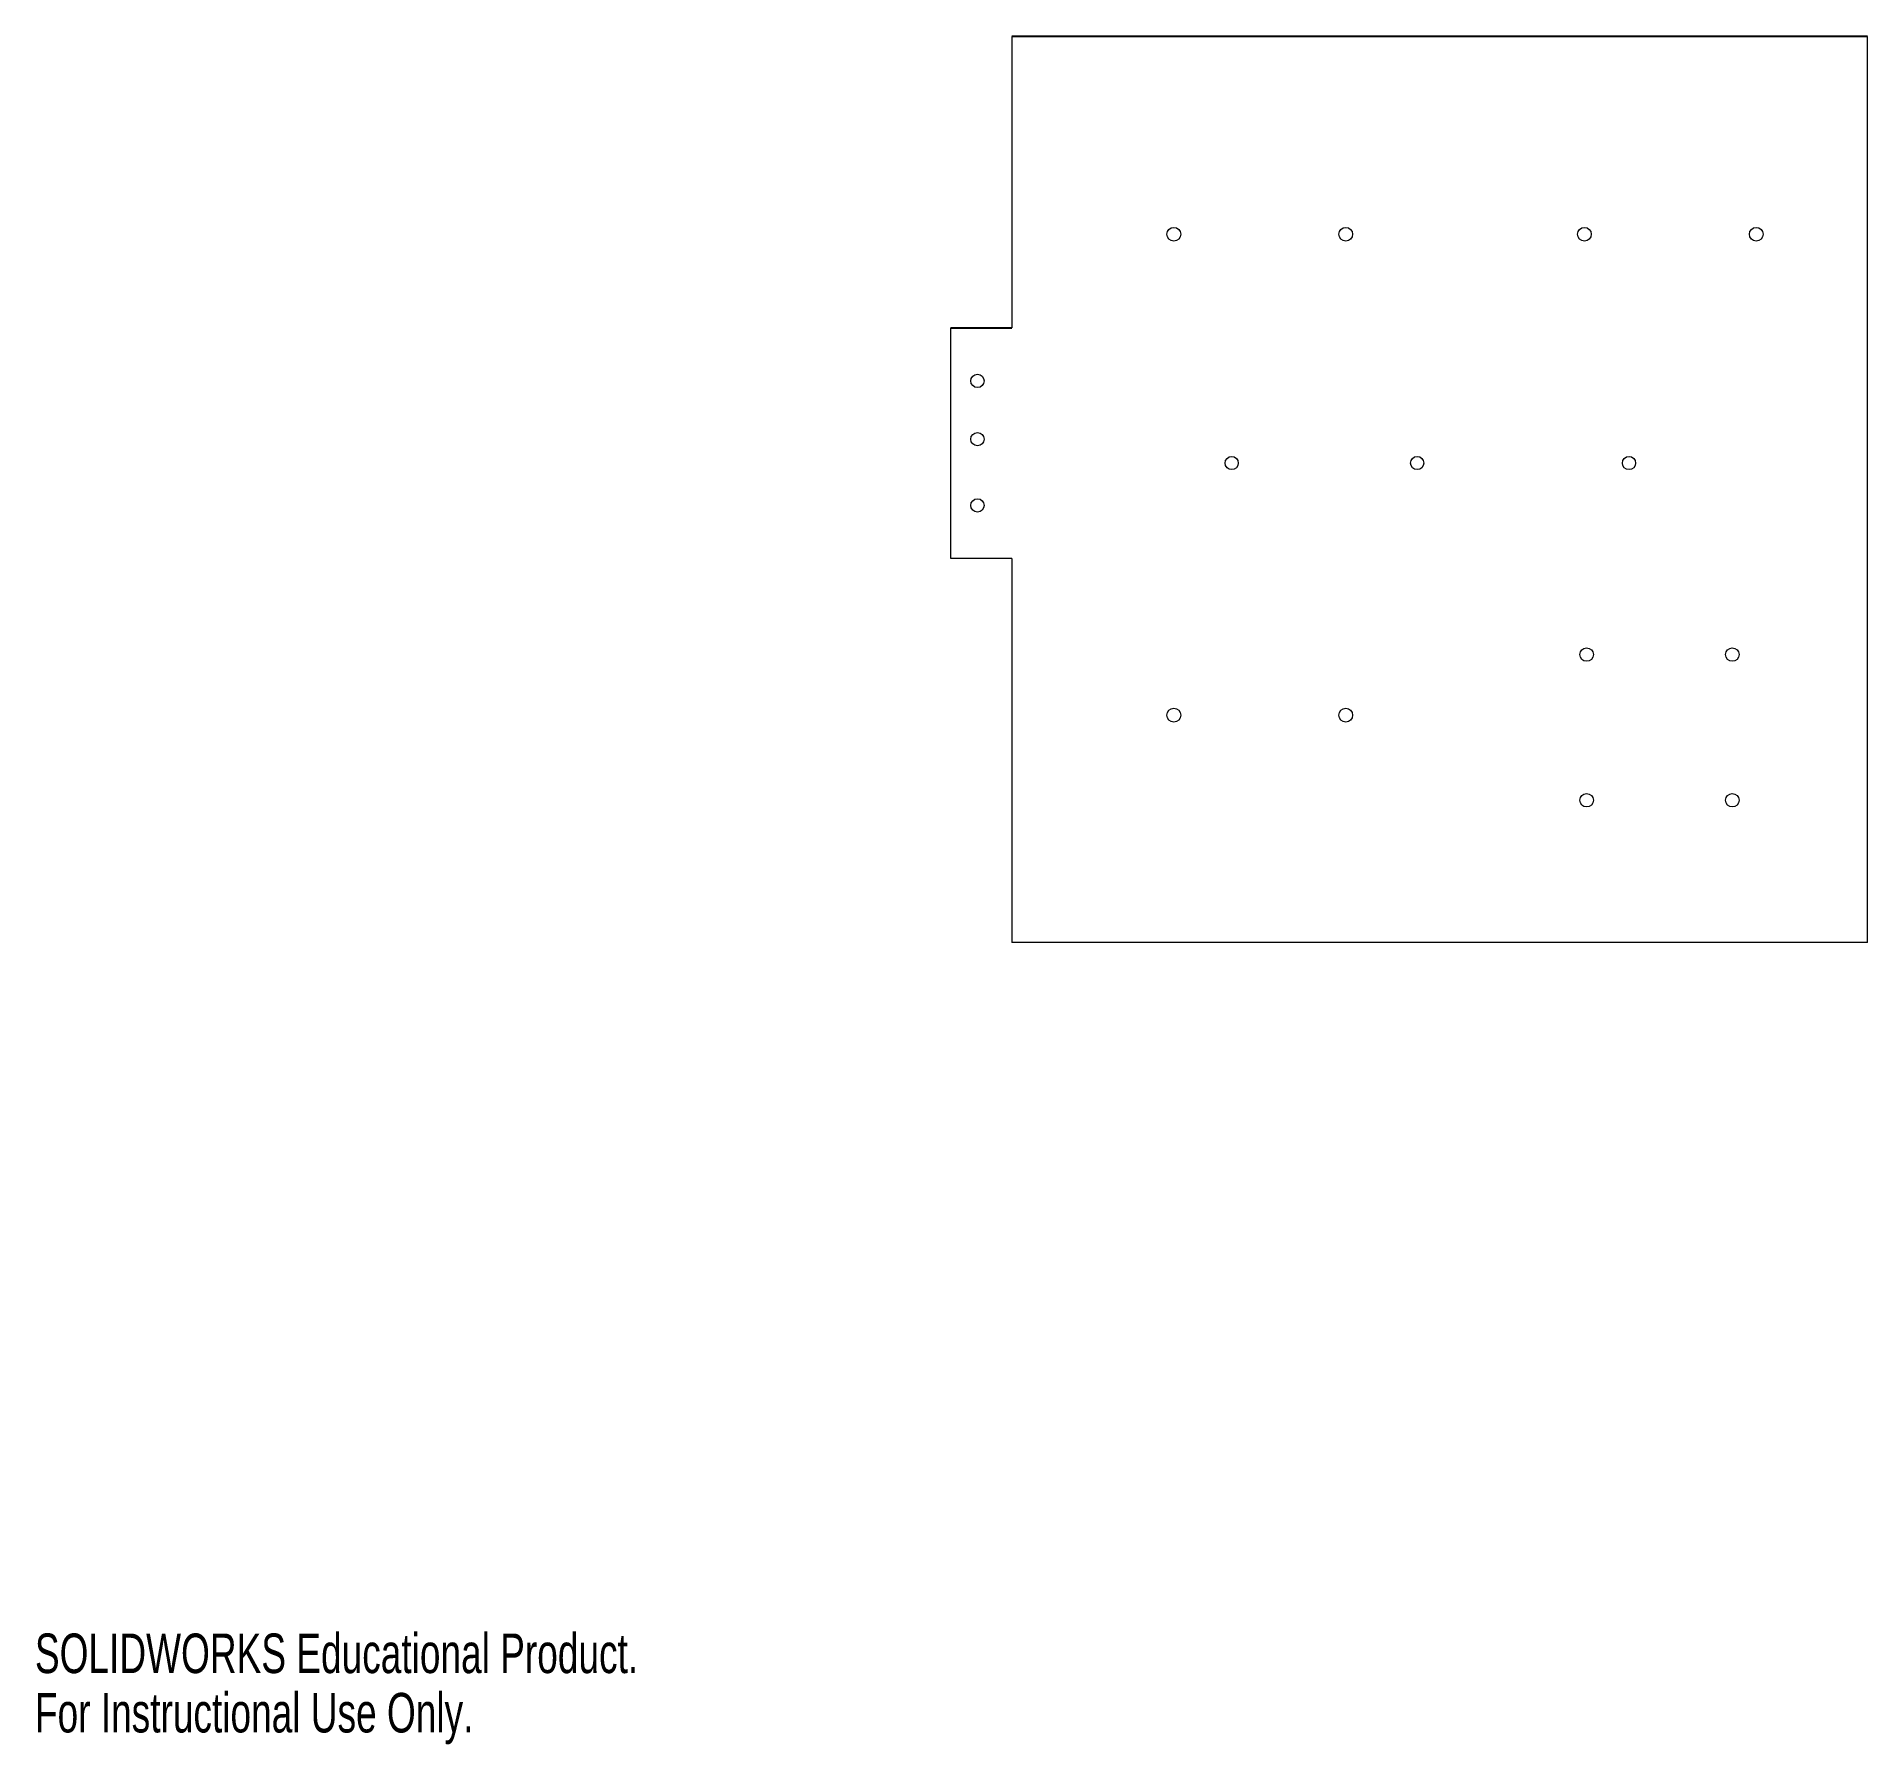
# Model space of a CAD drawing. Header units: millimetres. Extents: x 1 to 692, y 0 to 645.
import ezdxf

# ---------------------------------------------------------------- set-up
doc = ezdxf.new("R2010")
doc.units = ezdxf.units.MM
doc.layers.add('SLD-0', color=179, linetype='Continuous')
doc.styles.add('SLDTEXTSTYLE0', font='TXT', dxfattribs={"width": 0.7})

msp = doc.modelspace()

# ---------------------------------------------------------------- linework, layer by layer
at = {"layer": 'SLD-0', "color": 1, "lineweight": 18}
for p, q in [((368.84, 644.61), (368.84, 534.61)), ((691.84, 302.61), (691.84, 644.61)), ((345.84, 447.61), (345.84, 534.61)), ((368.84, 447.61), (345.84, 447.61)), ((368.84, 447.61), (368.84, 302.61)), ((691.84, 302.61), (368.84, 302.61))]:
    msp.add_line(p, q, dxfattribs=at)
at = {"layer": 'SLD-0', "color": 1}
for p, q in [((691.84, 644.61), (368.84, 644.61)), ((345.84, 534.61), (368.84, 534.61))]:
    msp.add_line(p, q, dxfattribs=at)
at = {"layer": 'SLD-0', "color": 1, "lineweight": 18}
for centre, radius in [((430, 570), 2.6), ((494.9, 570), 2.6), ((585, 570), 2.6), ((649.9, 570), 2.6), ((355.84, 514.61), 2.5), ((355.84, 492.61), 2.5), ((451.84, 483.61), 2.5), ((521.84, 483.61), 2.5), ((601.84, 483.61), 2.5), ((355.84, 467.61), 2.5), ((585.84, 411.29), 2.55), ((640.84, 411.29), 2.55), ((430, 388.41), 2.6), ((494.9, 388.41), 2.6), ((585.84, 356.29), 2.55), ((640.84, 356.29), 2.55)]:
    msp.add_circle(centre, radius, dxfattribs=at)

# ---------------------------------------------------------------- texts
at = {"color": 7, "linetype": 'Continuous', "char_height": 14.9403, "attachment_point": 1, "style": 'SLDTEXTSTYLE0'}
for s, insert in [('SOLIDWORKS Educational Product.', (0, 41.67)), ('For Instructional Use Only.', (0, 19.26))]:
    msp.add_mtext(s, dxfattribs=dict(at, insert=insert))

doc.saveas('drawing.dxf')
